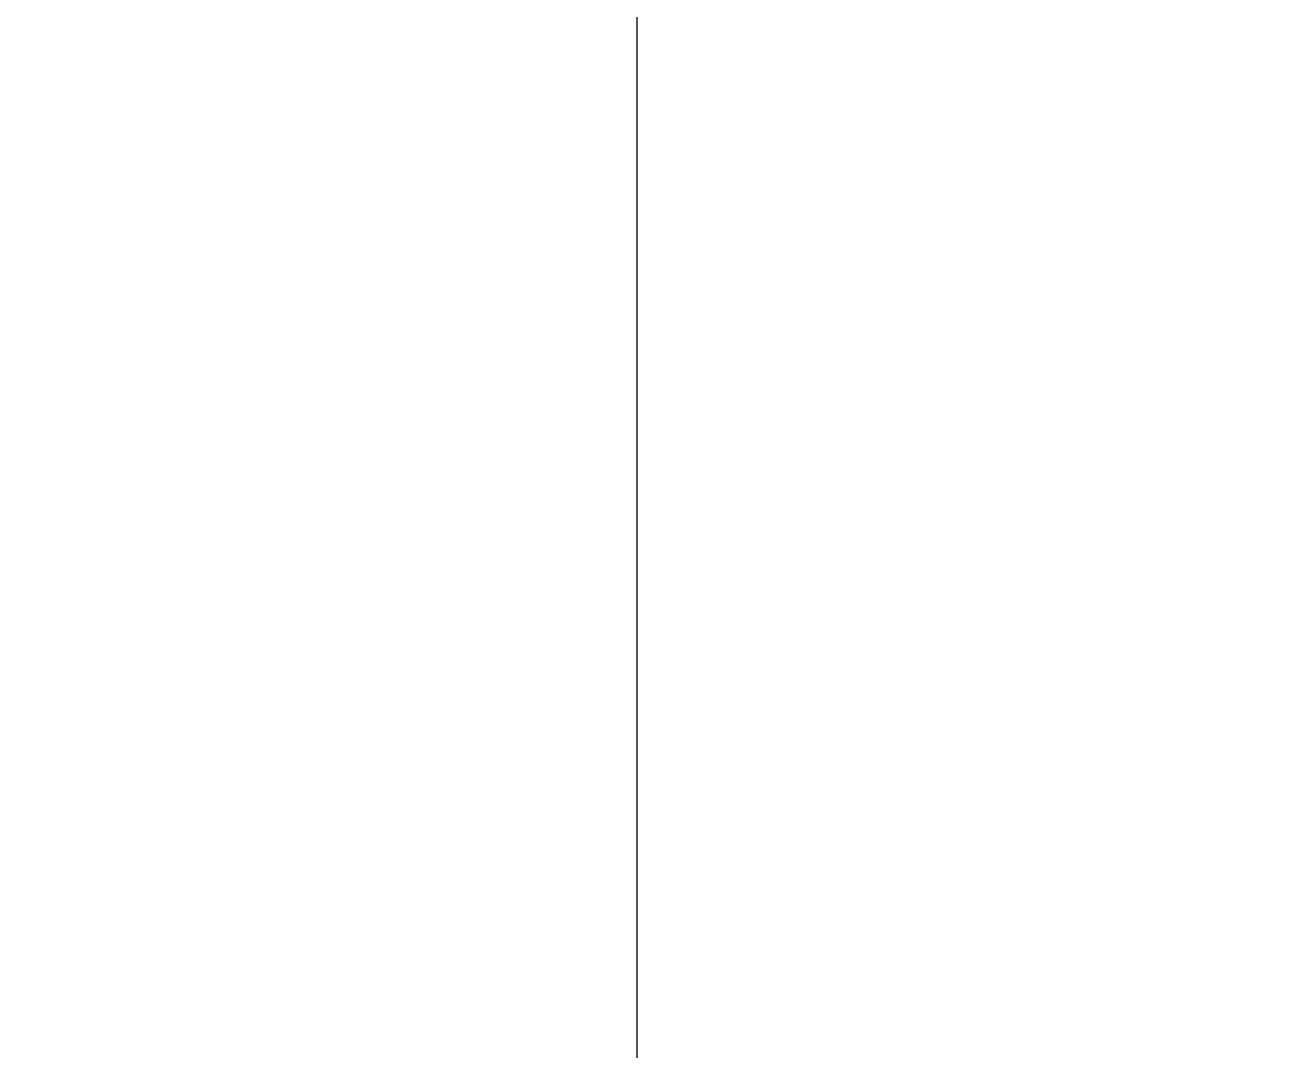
# Model space of a CAD drawing. Extents: x -560814 to 57327, y -29287 to 19916.
# Drawn here: x 45204.1523 to 45204.5347, y -3659.2839 to -3658.9728 of the extents above; entities that cross this region are included whole.
import ezdxf

# ---------------------------------------------------------------- set-up
doc = ezdxf.new("R2010")
doc.units = 0
doc.header["$LTSCALE"] = 0.25
doc.linetypes.add('DASHDOT', pattern=[25.4, 12.7, -6.35, 0, -6.35])
for name, color, linetype, lineweight in [('01-First Floor$0$LOADING', 253, 'Continuous', 5), ('E-LITE-CLNG-CNDT', 6, 'DASHDOT', 35), ('T-DATA-DIM', 251, 'DASHDOT', 25)]:
    doc.layers.add(name, color=color, linetype=linetype, lineweight=lineweight)
doc.styles.add('DC_SIMPLEX', font='SIMPLEX.shx', dxfattribs={"width": 0.7})
doc.dimstyles.new('DevCad-MM', dxfattribs={"dimscale": 0.01, "dimtxt": 2, "dimasz": 2, "dimexe": 1, "dimexo": 1, "dimgap": 0.6, "dimtad": 1, "dimdec": 0, "dimrnd": 10, "dimzin": 1, "dimdsep": 46, "dimtxsty": 'DC_SIMPLEX', "dimblk1": 'OBLIQUE', "dimblk2": 'OBLIQUE', "dimsah": 1, "dimcen": 3, "dimclrd": 256, "dimclre": 256, "dimclrt": 45, "dimadec": 0, "dimazin": 0, "dimtfac": 1, "dimtdec": 0, "dimtix": 1, "dimtmove": 2, "dimatfit": 2, "dimldrblk": 'OBLIQUE', "dimfxl": 1, "dimtolj": 1, "dimtzin": 0, "dimarcsym": 0})

# ---------------------------------------------------------------- blocks, each defined once
blk = doc.blocks.new('01-First Floor$0$GF21018-P')
at = {"color": 0}
blk.add_line((0.22049372, 0.29372326), (0.24001105, 0.29372326), dxfattribs=at)
blk = doc.blocks.new('01-First Floor')
at = {"layer": '01-First Floor$0$LOADING', "extrusion": (-7.77426e-06, 2.24021e-05, 1), "xscale": 1000, "yscale": 1000, "zscale": 1000, "rotation": 269.9985892449479}
blk.add_blockref('01-First Floor$0$GF21018-P', (44910.62075, -3419.57605, -0.54833), dxfattribs=at)
blk = doc.blocks.new('_OBLIQUE')
at = {"color": 0, "linetype": 'ByBlock'}
blk.add_line((-0.5, -0.5), (0.5, 0.5), dxfattribs=at)
blk = doc.blocks.new('*D449')
at = {"layer": 'Defpoints', "color": 0, "linetype": 'Continuous', "transparency": 16777216}
for p in [(44732.29515, -3113.09367), (45677.10579, -3113.09367), (44732.29515, -3923.30888)]:
    blk.add_point(p, dxfattribs=at)
at = {"layer": 'T-DATA-DIM', "linetype": 'Continuous', "lineweight": -2, "transparency": 16777216}
for p, q in [((44732.29515, -3213.09367), (44732.29515, -4023.30888)), ((45677.10579, -3213.09367), (45677.10579, -4023.30888)), ((45677.10579, -3923.30888), (44732.29515, -3923.30888))]:
    blk.add_line(p, q, dxfattribs=at)
at = {"layer": 'T-DATA-DIM', "linetype": 'Continuous', "lineweight": -2, "transparency": 16777216, "xscale": 200, "yscale": 200, "zscale": 200, "rotation": 180}
blk.add_blockref('_OBLIQUE', (44732.29515, -3923.30888), dxfattribs=at)
at = {"layer": 'T-DATA-DIM', "linetype": 'Continuous', "lineweight": -2, "transparency": 16777216, "xscale": 200, "yscale": 200, "zscale": 200}
blk.add_blockref('_OBLIQUE', (45677.10579, -3923.30888), dxfattribs=at)
at = {"layer": 'T-DATA-DIM', "color": 45, "linetype": 'Continuous', "transparency": 16777216, "insert": (45204.70047, -3763.30888), "char_height": 200, "attachment_point": 5, "style": 'DC_SIMPLEX'}
blk.add_mtext('\\A1;940', dxfattribs=at)

msp = doc.modelspace()

# ---------------------------------------------------------------- block references
at = {"layer": 'E-LITE-CLNG-CNDT'}
msp.add_blockref('01-First Floor', (0, 0), dxfattribs=at)

# ---------------------------------------------------------------- dimensions: what is measured, and where the dimension line sits
at = {"layer": 'T-DATA-DIM', "linetype": 'Continuous'}
dim = msp.add_linear_dim(base=(44732.29515, -3923.30888), p1=(45677.10579, -3113.09367), p2=(44732.29515, -3113.09367), dimstyle='DevCad-MM', dxfattribs=at)
dim.commit()
dim.dimension.update_dxf_attribs({"geometry": '*D449', "text_midpoint": (45204.70047, -3763.30888)})

doc.saveas('drawing.dxf')
